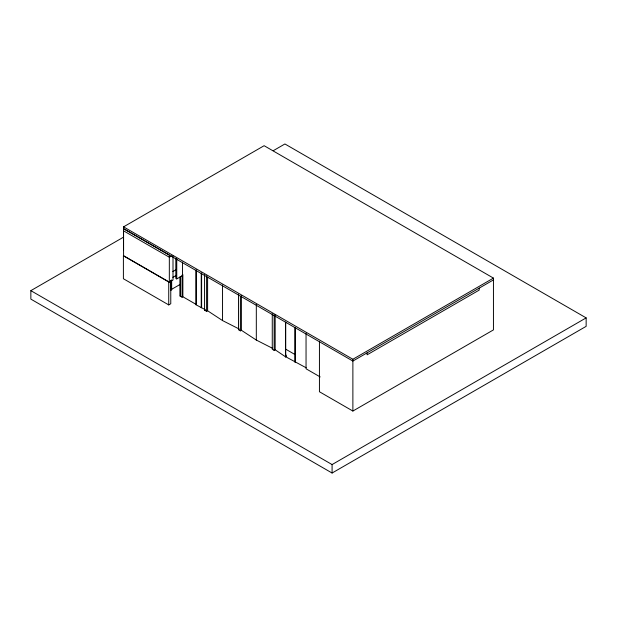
<?xml version="1.0" encoding="UTF-8"?>
<svg xmlns="http://www.w3.org/2000/svg" width="617" height="617" viewBox="0 0 617 617"><rect width="100%" height="100%" fill="white"/><g stroke="black" fill="none" stroke-linecap="round" stroke-linejoin="round"><path stroke-width="0.93" d="M171.804 255.8L169.328 257.227L123.554 230.827L123.577 255.708L169.328 282.123L169.328 255.06L123.554 228.66L352.878 361.061L493.446 279.91M173.007 256.055L172.999 279.995L169.328 282.123M275.159 315.179L275.159 349.785L285.555 356.834L285.841 354.991M286.681 356.186L285.555 356.834L285.841 355.022M123.554 250.209L123.554 226.855L264.122 145.705L493.446 278.105L493.446 329.894L352.878 411.045L319.436 391.741L319.436 341.756M273.254 150.702L284.915 143.969L586.15 317.886L586.15 326.347L332.085 473.031L30.85 299.114L30.85 290.653L123.315 237.275M172.822 271.565L176.046 269.706M172.822 277.341L176.046 275.483M175.814 258.168L175.814 278.375L176.755 278.915L182.532 275.575L182.532 262.109M180.048 276.809L180.048 296.029L180.673 295.674M168.734 304.914L168.734 281.984L123.4 255.808L123.4 278.737L168.734 304.914L170.77 303.741L170.77 280.812M180.048 296.029L182.084 297.209L182.863 296.754L196.306 304.513L196.306 269.914M195.921 270.138L195.921 304.744L196.306 304.513M195.921 304.744L205.345 309.734L204.566 310.189L204.566 274.619M204.566 310.189L206.602 311.361L207.613 310.775L207.613 277.126M238.494 294.209L238.494 329.771L240.375 330.859L241.386 330.28L241.386 295.674M272.267 313.706L272.267 349.276L274.149 350.363L275.159 349.785M123.554 226.855L352.878 359.256L493.446 278.105M30.85 290.653L332.085 464.57L586.15 317.886M171.264 279.964L171.264 289.512L180.226 284.375M170.639 289.874L171.665 289.751L171.665 280.195M207.613 310.775L222.544 320.57L239.504 329.185M241.386 330.28L256.317 340.067L272.429 348.258M306.171 367.786L285.702 356.757L285.702 322.19M285.702 349.176L295.08 354.59M171.264 289.512L171.665 289.751M320.169 376.933L306.047 368.781L306.047 333.219M479.17 288.139L479.17 290.121L367.092 354.829L367.092 352.847M352.878 359.256L352.878 411.045M332.085 464.57L332.085 473.031M285.555 322.228L285.555 356.834M274.149 314.801L274.149 350.363M256.317 304.505L256.317 340.067M240.375 296.253L240.375 330.859M222.544 285L222.544 320.57M206.602 275.791L206.602 311.361M201.62 272.976L201.62 307.582M201.235 273.208L201.235 307.814M182.863 274.642L182.863 296.754M182.084 275.097L182.084 297.209M180.303 277.187L180.303 295.45M176.755 258.708L176.755 278.915M171.04 280.558L171.04 290.106M295.096 362.164L295.096 327.558L295.08 362.171"/></g></svg>
